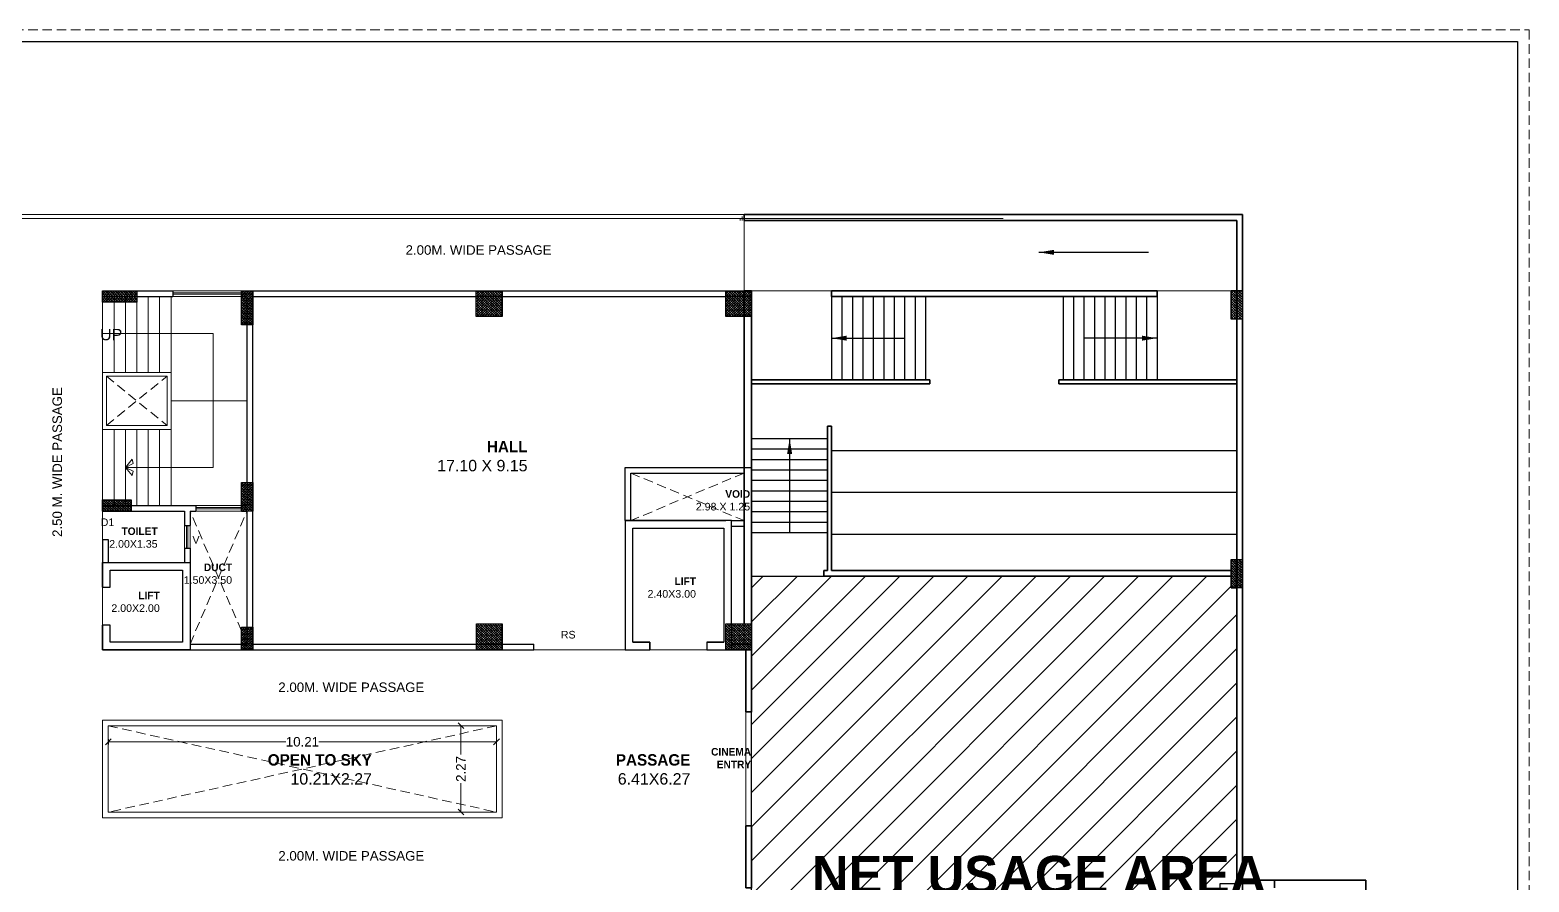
# Model space of a CAD drawing. Header units: feet. Extents: x 1354 to 2117, y 994 to 1430.
# Drawn here: x 1806.27 to 1845.72, y 1037.14 to 1059.56 of the extents above; entities that cross this region are included whole.
import ezdxf

# ---------------------------------------------------------------- set-up
doc = ezdxf.new("R2010")
doc.units = ezdxf.units.FT
doc.linetypes.add('DASHED2', pattern=[0.375, 0.25, -0.125])
doc.linetypes.add('HIDDEN', pattern=[0.375, 0.25, -0.125])
for name, color, linetype, lineweight in [('COLUMN (DCPL)', 10, 'Continuous', 30), ('COLUMN HATCH (DCPL)', 42, 'Continuous', 5), ('DIAMENTION', 6, 'Continuous', 13), ('door', 42, 'Continuous', 9), ('Door_TMOS', 252, 'Continuous', 15), ('H', 253, 'Continuous', 5), ('Railing_TMOS', 98, 'Continuous', 9), ('RAMP_TMOS', 219, 'Continuous', 20), ('stair', 22, 'Continuous', 9), ('tex', 7, 'Continuous', 15), ('wall', 7, 'Continuous', 30), ('Wall_TMOS', 5, 'Continuous', 35), ('WI', 252, 'Continuous', 9), ('WIN', 230, 'Continuous', 9)]:
    doc.layers.add(name, color=color, linetype=linetype, lineweight=lineweight)
doc.layers.add('Layer2', color=240, linetype='Continuous')
doc.styles.add('Arial Narrow', font='arial.ttf')
doc.styles.get("Standard").update_dxf_attribs({"font": 'arial.ttf'})
doc.styles.add('STYLE1', font='arial.ttf')
doc.dimstyles.new('2_Dim_Wrk_Medium_TMOS', dxfattribs={"dimtxt": 0.18, "dimasz": 0.15, "dimexe": 0.18, "dimexo": 0.0625, "dimgap": 0.09, "dimtad": 0, "dimdec": 3, "dimzin": 0, "dimdsep": 46, "dimtxsty": 'STYLE1', "dimblk": 'OPEN90', "dimcen": 0.09, "dimclrd": 256, "dimclre": 256, "dimclrt": 256, "dimazin": 2, "dimtfac": 1, "dimtdec": 3, "dimtofl": 0, "dimtmove": 0, "dimatfit": 3, "dimfxl": 0, "dimtolj": 1, "dimtzin": 0, "dimlwd": -1, "dimlwe": -1, "dimarcsym": 0})
doc.dimstyles.new('SITE', dxfattribs={"dimtxt": 0.25, "dimasz": 0.15, "dimexe": 0.07, "dimexo": 0.07, "dimgap": 0.05, "dimtad": 0, "dimzin": 0, "dimdsep": 46, "dimtxsty": 'Arial Narrow', "dimblk": 'OBLIQUE', "dimcen": 0.09, "dimclrd": 4, "dimclre": 3, "dimclrt": 6, "dimadec": 0, "dimazin": 0, "dimtfac": 1, "dimtofl": 0, "dimtmove": 2, "dimatfit": 3, "dimfxl": 0, "dimtolj": 1, "dimtzin": 0, "dimlwd": -1, "dimlwe": -1, "dimarcsym": 0})

# ---------------------------------------------------------------- blocks, each defined once
blk = doc.blocks.new('_Open90')
at = {"color": 0, "linetype": 'ByBlock', "lineweight": -2}
for p, q in [((0, 0), (-1, 0)), ((-0.5, 0.5), (0, 0)), ((0, 0), (-0.5, -0.5))]:
    blk.add_line(p, q, dxfattribs=at)
blk = doc.blocks.new('_Oblique')
at = {"layer": 'Layer2', "color": 0, "lineweight": -2}
blk.add_line((-0.5, -0.5), (0.5, 0.5), dxfattribs=at)
blk = doc.blocks.new('*D258')
at = {"layer": 'DEFPOINTS', "color": 0}
for p in [(1817.613, 1041.25), (1818.55, 1041.25), (1818.55, 1038.978)]:
    blk.add_point(p, dxfattribs=at)
at = {"layer": 'DIAMENTION', "color": 3}
for p, q in [((1817.683, 1041.25), (1817.543, 1041.25)), ((1817.683, 1038.978), (1817.543, 1038.978))]:
    blk.add_line(p, q, dxfattribs=at)
at = {"layer": 'DIAMENTION', "color": 4}
for p, q in [((1817.613, 1041.25), (1817.613, 1040.491)), ((1817.613, 1038.978), (1817.613, 1039.737))]:
    blk.add_line(p, q, dxfattribs=at)
at = {"layer": 'DIAMENTION', "color": 4, "xscale": 0.15, "yscale": 0.15, "zscale": 0.15}
for p, rotation in [((1817.613, 1041.25), 90), ((1817.613, 1038.978), 270)]:
    blk.add_blockref('_Oblique', p, dxfattribs=dict(at, rotation=rotation))
at = {"layer": 'DIAMENTION', "color": 6, "insert": (1817.613, 1040.114), "char_height": 0.25, "attachment_point": 5, "rotation": 90, "style": 'Arial Narrow'}
blk.add_mtext('\\A1;2.27', dxfattribs=at)
blk = doc.blocks.new('*D259')
at = {"layer": 'DEFPOINTS', "color": 0}
for p in [(1808.336, 1041.25), (1818.55, 1041.25), (1818.55, 1040.828)]:
    blk.add_point(p, dxfattribs=at)
at = {"layer": 'DIAMENTION', "color": 3}
for p, q in [((1808.336, 1040.898), (1808.336, 1040.758)), ((1818.55, 1040.898), (1818.55, 1040.758))]:
    blk.add_line(p, q, dxfattribs=at)
at = {"layer": 'DIAMENTION', "color": 4}
for p, q in [((1808.336, 1040.828), (1813.007, 1040.828)), ((1818.55, 1040.828), (1813.879, 1040.828))]:
    blk.add_line(p, q, dxfattribs=at)
at = {"layer": 'DIAMENTION', "color": 4, "xscale": 0.15, "yscale": 0.15, "zscale": 0.15, "rotation": 180}
blk.add_blockref('_Oblique', (1808.336, 1040.828), dxfattribs=at)
at = {"layer": 'DIAMENTION', "color": 4, "xscale": 0.15, "yscale": 0.15, "zscale": 0.15}
blk.add_blockref('_Oblique', (1818.55, 1040.828), dxfattribs=at)
at = {"layer": 'DIAMENTION', "color": 6, "insert": (1813.443, 1040.828), "char_height": 0.25, "attachment_point": 5, "style": 'Arial Narrow'}
blk.add_mtext('\\A1;10.21', dxfattribs=at)

msp = doc.modelspace()

# ---------------------------------------------------------------- hatches: boundary and pattern name
h = msp.add_hatch()
h.set_pattern_fill('ANSI31', color=256, scale=0.2)
h.paths.add_polyline_path([(1825.2642, 1045.1848), (1837.8842, 1045.1848), (1837.8842, 1044.879), (1838.0342, 1044.879), (1838.0342, 1037.0936), (1837.5836, 1037.0936), (1837.5836, 1036.6433), (1838.0342, 1036.6433), (1838.0342, 1034.6409), (1834.093, 1034.6409), (1834.093, 994.7213), (1825.1432, 994.7213), (1825.1432, 1027.5275), (1825.2642, 1027.5275)])
at = {"layer": 'COLUMN HATCH (DCPL)'}
h = msp.add_hatch(dxfattribs=at)
h.set_pattern_fill('SACNCR', color=256, scale=0.5, angle=90, style=0)
h.set_pattern_definition([(135, (7902.50748, 720.808886), (-0.03314563037, -0.03314563037), []), (135, (7902.50748, 720.84203), (-0.03314563037, -0.03314563037), [0, -0.046875])])
h.paths.add_polyline_path([(1808.1856, 1052.3992), (1808.1856, 1052.6992), (1809.0856, 1052.6992), (1809.0856, 1052.3992)], flags=0)
h = msp.add_hatch(dxfattribs=at)
h.set_pattern_fill('SACNCR', color=256, scale=0.5, angle=90, style=0)
h.set_pattern_definition([(135, (7902.05748, 720.508886), (-0.03314563037, -0.03314563037), []), (135, (7902.05748, 720.54203), (-0.03314563037, -0.03314563037), [0, -0.046875])])
h.paths.add_polyline_path([(1812.1356, 1051.7992), (1811.8356, 1051.7992), (1811.8356, 1052.6992), (1812.1356, 1052.6992)], flags=0)
h = msp.add_hatch(dxfattribs=at)
h.set_pattern_fill('SACNCR', color=256, scale=0.5, angle=90, style=0)
h.set_pattern_definition([(135, (7902.13178, 720.618886), (-0.03314563037, -0.03314563037), []), (135, (7902.13178, 720.65203), (-0.03314563037, -0.03314563037), [0, -0.046875])])
h.paths.add_polyline_path([(1818.0185, 1052.0192), (1818.0185, 1052.6992), (1818.6985, 1052.6992), (1818.6985, 1052.0192)], flags=0)
h = msp.add_hatch(dxfattribs=at)
h.set_pattern_fill('SACNCR', color=256, scale=0.5, angle=90, style=0)
h.set_pattern_definition([(135, (7902.397483, 720.618886), (-0.03314563037, -0.03314563037), []), (135, (7902.397483, 720.65203), (-0.03314563037, -0.03314563037), [0, -0.046875])])
h.paths.add_polyline_path([(1824.5842, 1052.0192), (1824.5842, 1052.6992), (1825.2642, 1052.6992), (1825.2642, 1052.0192)], flags=0)
h = msp.add_hatch(dxfattribs=at)
h.set_pattern_fill('SACNCR', color=256, scale=0.5, angle=90, style=0)
h.set_pattern_definition([(135, (7902.057483, 720.588714), (-0.03314563037, -0.03314563037), []), (135, (7902.057483, 720.62186), (-0.03314563037, -0.03314563037), [0, -0.046875])])
h.paths.add_polyline_path([(1838.1842, 1051.954), (1837.8842, 1051.954), (1837.8842, 1052.704), (1838.1842, 1052.704)], flags=0)
h = msp.add_hatch(dxfattribs=at)
h.set_pattern_fill('SACNCR', color=256, scale=0.5, angle=90, style=0)
h.set_pattern_definition([(135, (7902.05748, 721.183886), (-0.03314563037, -0.03314563037), []), (135, (7902.05748, 721.21703), (-0.03314563037, -0.03314563037), [0, -0.046875])])
h.paths.add_polyline_path([(1812.1356, 1046.8992), (1811.8356, 1046.8992), (1811.8356, 1047.6492), (1812.1356, 1047.6492)], flags=0)
h = msp.add_hatch(dxfattribs=at)
h.set_pattern_fill('SACNCR', color=256, scale=0.5, angle=90, style=0)
h.set_pattern_definition([(135, (7902.43248, 720.958886), (-0.03314563037, -0.03314563037), []), (135, (7902.43248, 720.99203), (-0.03314563037, -0.03314563037), [0, -0.046875])])
h.paths.add_polyline_path([(1808.1856, 1046.8992), (1808.1856, 1047.1992), (1808.9356, 1047.1992), (1808.9356, 1046.8992)], flags=0)
h = msp.add_hatch(dxfattribs=at)
h.set_pattern_fill('SACNCR', color=256, scale=0.5, angle=90, style=0)
h.set_pattern_definition([(135, (7902.057483, 720.813714), (-0.03314563037, -0.03314563037), []), (135, (7902.057483, 720.84686), (-0.03314563037, -0.03314563037), [0, -0.046875])])
h.paths.add_polyline_path([(1838.1842, 1044.879), (1837.8842, 1044.879), (1837.8842, 1045.629), (1838.1842, 1045.629)], flags=0)
h = msp.add_hatch(dxfattribs=at)
h.set_pattern_fill('SACNCR', color=256, scale=0.5, angle=90, style=0)
h.set_pattern_definition([(135, (7902.05748, 721.108886), (-0.03314563037, -0.03314563037), []), (135, (7902.05748, 721.14203), (-0.03314563037, -0.03314563037), [0, -0.046875])])
h.paths.add_polyline_path([(1812.1356, 1043.2492), (1811.8356, 1043.2492), (1811.8356, 1043.8492), (1812.1356, 1043.8492)], flags=0)
h = msp.add_hatch(dxfattribs=at)
h.set_pattern_fill('SACNCR', color=256, scale=0.5, angle=90, style=0)
h.set_pattern_definition([(135, (7902.133186, 721.148886), (-0.03314563037, -0.03314563037), []), (135, (7902.133186, 721.18203), (-0.03314563037, -0.03314563037), [0, -0.046875])])
h.paths.add_polyline_path([(1818.0199, 1043.2492), (1818.0199, 1043.9292), (1818.6999, 1043.9292), (1818.6999, 1043.2492)], flags=0)
h = msp.add_hatch(dxfattribs=at)
h.set_pattern_fill('SACNCR', color=256, scale=0.5, angle=90, style=0)
h.set_pattern_definition([(135, (7902.397483, 721.148886), (-0.03314563037, -0.03314563037), []), (135, (7902.397483, 721.18203), (-0.03314563037, -0.03314563037), [0, -0.046875])])
h.paths.add_polyline_path([(1824.5842, 1043.2492), (1824.5842, 1043.9292), (1825.2642, 1043.9292), (1825.2642, 1043.2492)], flags=0)

# ---------------------------------------------------------------- linework, layer by layer
at = {"color": 116}
for p, q in [((1827.3642, 1052.5498), (1827.3642, 1050.3498)), ((1827.6392, 1052.5498), (1827.6392, 1050.3498)), ((1827.9142, 1052.5498), (1827.9142, 1050.3498)), ((1828.1892, 1052.5498), (1828.1892, 1050.3498)), ((1828.4642, 1052.5498), (1828.4642, 1050.3498)), ((1828.7392, 1052.5498), (1828.7392, 1050.3498)), ((1829.0142, 1052.5498), (1829.0142, 1050.3498)), ((1829.2892, 1052.5498), (1829.2892, 1050.3498)), ((1829.5642, 1052.5498), (1829.5642, 1050.3498)), ((1829.8392, 1052.5498), (1829.8392, 1050.3498)), ((1833.4592, 1052.5498), (1833.4592, 1050.3498)), ((1833.7342, 1052.5498), (1833.7342, 1050.3498)), ((1834.0092, 1052.5498), (1834.0092, 1050.3498)), ((1834.2842, 1052.5498), (1834.2842, 1050.3498)), ((1834.5592, 1052.5498), (1834.5592, 1050.3498)), ((1834.8342, 1052.5498), (1834.8342, 1050.3498)), ((1835.1092, 1052.5498), (1835.1092, 1050.3498)), ((1835.3842, 1052.5498), (1835.3842, 1050.3498)), ((1835.6592, 1052.5498), (1835.6592, 1050.3498)), ((1835.9342, 1052.5498), (1835.9342, 1050.3498)), ((1827.2642, 1048.8024), (1825.2642, 1048.8024)), ((1827.2642, 1048.5274), (1825.2642, 1048.5274)), ((1827.2642, 1048.2524), (1825.2642, 1048.2524)), ((1838.0342, 1048.4848), (1827.3642, 1048.4848)), ((1827.2642, 1047.9774), (1825.2642, 1047.9774)), ((1827.2642, 1047.7024), (1825.2642, 1047.7024)), ((1827.2642, 1047.4274), (1825.2642, 1047.4274)), ((1838.0342, 1047.3848), (1827.3642, 1047.3848)), ((1827.2642, 1047.1524), (1825.2642, 1047.1524)), ((1827.2642, 1046.8774), (1825.2642, 1046.8774)), ((1827.2642, 1046.6024), (1825.2642, 1046.6024)), ((1827.2642, 1046.3274), (1825.2642, 1046.3274)), ((1838.0342, 1046.2848), (1827.3642, 1046.2848))]:
    msp.add_line(p, q, dxfattribs=at)
msp.add_lwpolyline([(1825.2642, 1045.1848), (1837.8842, 1045.1848), (1837.8842, 1044.879), (1838.0342, 1044.879), (1838.0342, 1037.0936), (1837.5836, 1037.0936), (1837.5836, 1036.6433), (1838.0342, 1036.6433), (1838.0342, 1034.6409), (1834.093, 1034.6409), (1834.093, 994.7213), (1825.1432, 994.7213), (1825.1432, 1027.5275), (1825.2642, 1027.5275), (1825.2642, 1045.1848)])
msp.add_lwpolyline([(1825.2642, 1045.1848), (1837.8842, 1045.1848), (1837.8842, 1044.879), (1838.0342, 1044.879), (1838.0342, 1037.0936), (1837.5836, 1037.0936), (1837.5836, 1036.6433), (1838.0342, 1036.6433), (1838.0342, 1034.6409), (1834.093, 1034.6409), (1834.093, 994.7213), (1825.1432, 994.7213), (1825.1432, 1027.5275), (1825.2642, 1027.5275), (1825.2642, 1045.1848)])
at = {"layer": 'COLUMN (DCPL)'}
for points in [[(1808.1856, 1052.3992), (1808.1856, 1052.6992), (1809.0856, 1052.6992), (1809.0856, 1052.3992)], [(1812.1356, 1051.7992), (1811.8356, 1051.7992), (1811.8356, 1052.6992), (1812.1356, 1052.6992)], [(1818.0185, 1052.0192), (1818.0185, 1052.6992), (1818.6985, 1052.6992), (1818.6985, 1052.0192)], [(1824.5842, 1052.0192), (1824.5842, 1052.6992), (1825.2642, 1052.6992), (1825.2642, 1052.0192)], [(1838.1842, 1051.954), (1837.8842, 1051.954), (1837.8842, 1052.704), (1838.1842, 1052.704)], [(1812.1356, 1046.8992), (1811.8356, 1046.8992), (1811.8356, 1047.6492), (1812.1356, 1047.6492)], [(1808.1856, 1046.8992), (1808.1856, 1047.1992), (1808.9356, 1047.1992), (1808.9356, 1046.8992)], [(1838.1842, 1044.879), (1837.8842, 1044.879), (1837.8842, 1045.629), (1838.1842, 1045.629)], [(1812.1356, 1043.2492), (1811.8356, 1043.2492), (1811.8356, 1043.8492), (1812.1356, 1043.8492)], [(1818.0199, 1043.2492), (1818.0199, 1043.9292), (1818.6999, 1043.9292), (1818.6999, 1043.2492)], [(1824.5842, 1043.2492), (1824.5842, 1043.9292), (1825.2642, 1043.9292), (1825.2642, 1043.2492)]]:
    msp.add_lwpolyline(points, close=True, dxfattribs=at)
for points in [[(1822.5842, 1043.4498), (1822.1342, 1043.4498), (1822.1342, 1046.4498), (1824.5342, 1046.4504), (1824.5342, 1043.4498), (1824.0842, 1043.4498), (1824.0842, 1043.2498), (1824.7342, 1043.2498), (1824.7342, 1046.6498), (1821.9342, 1046.6498), (1821.9342, 1043.2498), (1822.5842, 1043.2498), (1822.5842, 1043.4498)], [(1808.1856, 1044.8992), (1808.1856, 1045.5492), (1810.4856, 1045.5492), (1810.4856, 1043.2492), (1808.1856, 1043.2492), (1808.1856, 1043.8992)], [(1808.1856, 1044.8998), (1808.3856, 1044.8998), (1808.3856, 1045.3492), (1810.2856, 1045.3492), (1810.2856, 1043.4492), (1808.3856, 1043.4492), (1808.3856, 1043.8998), (1808.1856, 1043.8998)]]:
    msp.add_lwpolyline(points, dxfattribs=at)
at = {"layer": 'DIAMENTION', "linetype": 'DASHED2'}
for p, q in [((1808.2856, 1050.4498), (1809.8856, 1049.1498)), ((1808.2856, 1049.1498), (1809.8856, 1050.4498))]:
    msp.add_line(p, q, dxfattribs=at)
at = {"layer": 'door'}
for p, q in [((1825.0642, 1054.5498), (1825.0642, 1052.6998)), ((1827.3642, 1052.6998), (1825.2642, 1052.6992)), ((1835.9342, 1052.6998), (1837.8842, 1052.6998)), ((1827.1642, 1045.1848), (1825.2642, 1045.1848))]:
    msp.add_line(p, q, dxfattribs=at)
at = {"layer": 'Door_TMOS'}
msp.add_line((1825.1142, 1041.614), (1825.1142, 1038.614), dxfattribs=at)
at = {"layer": 'H', "linetype": 'HIDDEN'}
msp.add_lwpolyline([(1764.2261, 1059.5595), (1845.7211, 1059.5595), (1845.7211, 994.1591), (1764.2261, 994.1591)], close=True, dxfattribs=at)
at = {"layer": 'Railing_TMOS'}
for p, q in [((1824.9642, 1054.5498), (1824.9642, 1054.5998)), ((1825.0142, 1054.5498), (1825.0142, 1054.6498)), ((1825.0642, 1054.5498), (1825.0642, 1054.6998))]:
    msp.add_line(p, q, dxfattribs=at)
at = {"layer": 'RAMP_TMOS', "color": 254}
msp.add_line((1832.0342, 1052.6998), (1835.9342, 1052.6998), dxfattribs=at)
at = {"layer": 'stair'}
for p, q in [((1808.1856, 1052.5498), (1808.1856, 1050.4498)), ((1808.4856, 1052.5498), (1808.4856, 1050.5498)), ((1808.7856, 1052.5498), (1808.7856, 1050.5498)), ((1809.0856, 1052.5498), (1809.0856, 1050.5498)), ((1809.3856, 1052.5498), (1809.3856, 1050.5498)), ((1809.6856, 1052.5498), (1809.6856, 1050.5498)), ((1809.9856, 1052.5498), (1809.9856, 1050.5498)), ((1808.1856, 1050.5498), (1809.9856, 1050.5498)), ((1809.9856, 1050.5498), (1809.9856, 1049.0498)), ((1808.1856, 1049.0498), (1808.1856, 1050.4498)), ((1808.2856, 1050.4498), (1809.8856, 1050.4498)), ((1808.2856, 1049.1498), (1808.2856, 1050.4498)), ((1809.8856, 1050.4498), (1809.8856, 1049.1498)), ((1809.9856, 1049.7998), (1811.9856, 1049.7998)), ((1808.1856, 1049.0498), (1809.9856, 1049.0498)), ((1808.1856, 1049.0498), (1808.1856, 1047.0498)), ((1808.2856, 1049.1498), (1809.8856, 1049.1498)), ((1808.4856, 1049.0498), (1808.4856, 1047.0498)), ((1808.7856, 1049.0498), (1808.7856, 1047.0498)), ((1809.0856, 1049.0498), (1809.0856, 1047.0498)), ((1809.3856, 1049.0498), (1809.3856, 1047.0498)), ((1809.6856, 1049.0498), (1809.6856, 1047.0498)), ((1809.9856, 1049.0498), (1809.9856, 1047.0498))]:
    msp.add_line(p, q, dxfattribs=at)
for points in [[(1808.7856, 1048.0498), (1811.0942, 1048.0498), (1811.0942, 1051.5706), (1808.1856, 1051.5706)], [(1808.7856, 1048.0498), (1808.9644, 1048.2671), (1808.9906, 1048.1494), (1808.7856, 1048.0498)], [(1808.7856, 1048.0498), (1808.9644, 1047.8326), (1808.9906, 1047.9502), (1808.7856, 1048.0498)]]:
    msp.add_lwpolyline(points, dxfattribs=at)
at = {"layer": 'wall'}
for p, q in [((1808.1856, 1052.6998), (1810.0356, 1052.6998)), ((1808.1856, 1052.5498), (1808.1856, 1052.6998)), ((1808.1856, 1052.5498), (1810.0356, 1052.5498)), ((1810.0356, 1052.6998), (1810.0356, 1052.5498)), ((1811.8356, 1052.6998), (1825.2642, 1052.6998)), ((1811.8356, 1052.6998), (1811.8356, 1052.5498)), ((1811.8356, 1052.5498), (1811.9856, 1052.5498)), ((1811.9856, 1047.0498), (1811.9856, 1052.5498)), ((1812.1356, 1052.5498), (1812.4349, 1052.5498)), ((1812.1356, 1052.5498), (1825.2642, 1052.5498)), ((1812.1356, 1043.3998), (1812.1356, 1052.5498)), ((1811.9842, 1048.0498), (1811.9856, 1048.0498)), ((1811.9842, 1047.8998), (1811.9856, 1047.8998)), ((1808.1856, 1047.0498), (1810.6356, 1047.0498)), ((1808.1856, 1047.0498), (1808.1856, 1046.8998)), ((1810.6356, 1047.0498), (1810.6356, 1046.8998)), ((1811.8356, 1047.0498), (1811.9856, 1047.0498)), ((1811.8356, 1047.0498), (1811.8356, 1046.8998)), ((1808.1856, 1046.8998), (1810.3356, 1046.8998)), ((1810.3356, 1046.8998), (1810.3356, 1046.5248)), ((1810.4856, 1046.8998), (1810.6356, 1046.8998)), ((1810.4856, 1046.8998), (1810.4856, 1046.5248)), ((1811.8356, 1046.8998), (1811.9856, 1046.8998)), ((1811.9856, 1043.3998), (1811.9856, 1046.8998)), ((1821.9342, 1046.6498), (1824.5842, 1046.6498)), ((1824.7342, 1046.6498), (1825.0642, 1046.6498)), ((1808.1856, 1046.1498), (1808.3356, 1046.1498)), ((1808.1856, 1046.1498), (1808.1856, 1044.8998)), ((1808.3356, 1046.1498), (1808.3356, 1045.5498)), ((1810.3356, 1046.5248), (1810.4856, 1046.5248)), ((1822.1342, 1046.4498), (1824.5342, 1046.4498)), ((1824.7342, 1046.4998), (1825.0642, 1046.4998)), ((1810.3356, 1045.9248), (1810.3356, 1045.5498)), ((1810.3356, 1045.9248), (1810.4856, 1045.9248)), ((1810.4856, 1045.9248), (1810.4856, 1043.3998)), ((1808.3356, 1045.5498), (1810.3356, 1045.5498)), ((1808.1856, 1043.8998), (1808.1856, 1043.2498)), ((1810.4856, 1043.3998), (1811.9856, 1043.3998)), ((1812.1356, 1043.3998), (1819.5342, 1043.3998)), ((1819.5342, 1043.2498), (1819.5342, 1043.3998)), ((1822.1342, 1043.4498), (1822.5842, 1043.4498)), ((1822.5842, 1043.4498), (1822.5842, 1043.2498)), ((1824.0842, 1043.4498), (1824.5342, 1043.4498)), ((1824.0842, 1043.4498), (1824.0842, 1043.2498)), ((1824.7342, 1043.3998), (1825.2642, 1043.3998)), ((1808.1856, 1043.2498), (1811.9856, 1043.2498)), ((1811.9856, 1043.2498), (1819.5342, 1043.2498)), ((1824.0842, 1043.2498), (1824.7342, 1043.2498)), ((1824.5842, 1043.2498), (1825.2642, 1043.2498))]:
    msp.add_line(p, q, dxfattribs=at)
at = {"layer": 'wall', "color": 6}
msp.add_line((1808.1856, 1047.0498), (1808.1856, 1046.8998), dxfattribs=at)
at = {"layer": 'wall'}
msp.add_lwpolyline([(1764.5261, 1059.2595), (1845.4211, 1059.2595), (1845.4211, 994.4591), (1764.5261, 994.4591)], close=True, dxfattribs=at)
for points in [[(1821.9342, 1046.6498), (1821.9342, 1048.0498), (1825.2642, 1048.0498), (1825.2642, 1046.6498)], [(1822.0842, 1046.6498), (1822.0842, 1047.8998), (1825.0642, 1047.8998), (1825.0642, 1046.6498)]]:
    msp.add_lwpolyline(points, dxfattribs=at)
at = {"layer": 'Wall_TMOS'}
for p, q in [((1838.1842, 1054.6998), (1825.0642, 1054.6998)), ((1825.0642, 1054.5498), (1825.0642, 1054.6998)), ((1838.0342, 1054.5498), (1825.0642, 1054.5498)), ((1838.0342, 1034.6409), (1838.0342, 1054.5498)), ((1838.1842, 1034.4409), (1838.1842, 1054.6998)), ((1825.0642, 1043.9292), (1825.0642, 1052.6998)), ((1825.0642, 1052.6998), (1825.2642, 1052.6998)), ((1825.2642, 1046.8774), (1825.2642, 1052.6998)), ((1825.2642, 1051.0498), (1825.2642, 1052.5498)), ((1835.9342, 1052.6998), (1827.3642, 1052.6998)), ((1827.3642, 1052.5498), (1827.3642, 1052.6998)), ((1835.9342, 1052.5498), (1827.3642, 1052.5498)), ((1835.9342, 1052.5498), (1835.9342, 1052.6998)), ((1838.0342, 1045.3998), (1838.0342, 1052.6998)), ((1838.1842, 1037.1848), (1838.1842, 1052.6998)), ((1825.2642, 1043.9292), (1825.2642, 1050.8998)), ((1829.9509, 1050.3498), (1825.2642, 1050.3498)), ((1829.9509, 1050.2498), (1825.2642, 1050.2498)), ((1829.9509, 1050.3498), (1829.9509, 1050.2498)), ((1833.3475, 1050.3498), (1838.0342, 1050.3498)), ((1833.3475, 1050.3498), (1833.3475, 1050.2498)), ((1833.3475, 1050.2498), (1838.0342, 1050.2498)), ((1838.0342, 1050.3498), (1837.8342, 1050.3498)), ((1838.0342, 1050.2498), (1837.8342, 1050.2498)), ((1827.3642, 1049.1312), (1827.2642, 1049.1312)), ((1827.2642, 1049.1312), (1827.2642, 1045.3348)), ((1827.3642, 1049.1312), (1827.3642, 1045.3348)), ((1837.8842, 1045.3348), (1827.3642, 1045.3348)), ((1838.0342, 1041.7498), (1838.0342, 1045.2498)), ((1838.0342, 1037.1848), (1838.0342, 1041.5998)), ((1839.0272, 1037.1854), (1838.1842, 1037.1854)), ((1839.2272, 1037.1854), (1839.0272, 1037.1854)), ((1839.0272, 1037.1854), (1839.0272, 1036.9854)), ((1841.4272, 1037.1854), (1839.2272, 1037.1854)), ((1841.4272, 1034.7854), (1841.4272, 1037.1854))]:
    msp.add_line(p, q, dxfattribs=at)
for points in [[(1837.8842, 1045.1848), (1827.1642, 1045.1848), (1827.1642, 1045.3348), (1827.2642, 1045.3348)], [(1825.2642, 1043.2498), (1825.2642, 1041.614), (1825.1142, 1041.614), (1825.1142, 1043.2498), (1825.2642, 1043.2498)], [(1825.1142, 1036.9824), (1825.1142, 1038.614), (1825.2642, 1038.614), (1825.2642, 1036.9824), (1825.1142, 1036.9824)]]:
    msp.add_lwpolyline(points, dxfattribs=at)
at = {"layer": 'WI', "linetype": 'DASHED2'}
for p, q in [((1822.0842, 1047.8998), (1825.0642, 1046.6498)), ((1825.0642, 1047.8998), (1822.0842, 1046.6498)), ((1811.9856, 1043.3998), (1810.4856, 1046.8998)), ((1810.4856, 1043.3998), (1811.9856, 1046.8998)), ((1808.3356, 1041.2498), (1818.5499, 1038.9781)), ((1818.5499, 1041.2498), (1808.3356, 1038.9781))]:
    msp.add_line(p, q, dxfattribs=at)
at = {"layer": 'WIN'}
for p, q in [((1788.2856, 1054.6998), (1832.0342, 1054.6998)), ((1788.4356, 1054.5998), (1831.8842, 1054.5998)), ((1810.0356, 1052.6998), (1811.8356, 1052.6998)), ((1810.0356, 1052.6398), (1811.8356, 1052.6398)), ((1810.0356, 1052.6098), (1811.8356, 1052.6098)), ((1810.0356, 1052.5498), (1811.8356, 1052.5498)), ((1810.6356, 1047.0498), (1811.8356, 1047.0498)), ((1810.6356, 1046.9898), (1811.8356, 1046.9898)), ((1810.6356, 1046.9598), (1811.8356, 1046.9598)), ((1808.1856, 1046.1498), (1808.1856, 1046.8998)), ((1810.6356, 1046.8998), (1811.8356, 1046.8998)), ((1810.3356, 1045.9248), (1810.3356, 1046.5248)), ((1810.3956, 1045.9248), (1810.3956, 1046.5248)), ((1810.4256, 1045.9248), (1810.4256, 1046.5248)), ((1810.4856, 1045.9248), (1810.4856, 1046.5248)), ((1808.1856, 1044.8998), (1808.1856, 1043.8998)), ((1819.5342, 1043.2498), (1821.9342, 1043.2498)), ((1822.5842, 1043.2498), (1824.0842, 1043.2498)), ((1808.1856, 1041.3998), (1818.6999, 1041.3998)), ((1808.1856, 1041.3998), (1808.1856, 1038.8281)), ((1808.3356, 1041.2498), (1818.5499, 1041.2498)), ((1808.3356, 1041.2498), (1808.3356, 1038.9781)), ((1818.5499, 1038.9781), (1818.5499, 1041.2498)), ((1818.6999, 1041.3998), (1818.6999, 1038.8281)), ((1818.6999, 1038.8281), (1808.1856, 1038.8281)), ((1818.5499, 1038.9781), (1808.3356, 1038.9781))]:
    msp.add_line(p, q, dxfattribs=at)

# ---------------------------------------------------------------- texts
at = {"layer": 'tex', "attachment_point": 9}
for s, insert, char_height, width in [('2.00M. WIDE PASSAGE', (1819.9997, 1053.6414), 0.25, 6.383345), ('UP', (1808.7026, 1051.3902), 0.3, 1.603754), ('{\\fCentury Gothic|b1|i0|c0|p34;\\W2.54744; }{\\fCentury Gothic|b1|i0|c0|p34;HALL}\\P17.10 X 9.15', (1819.367, 1047.9422), 0.3, 3.048086), ('{\\fCentury Gothic|b1|i0|c0|p34;VOID}\\P2.98 X 1.25', (1825.225, 1046.9142), 0.2, 3.15905), ('D1', (1808.4921, 1046.5068), 0.2, 0.27083), ('{\\fCentury Gothic|b1|i0|c0|p34;\\W6.07672; }{\\fCentury Gothic|b1|i0|c0|p34;TOILET}\\P{\\fArial|b0|i0|c0|p34;\\W3.14757; }2.00X1.35', (1809.6325, 1045.9337), 0.2, 0.749532), ('V', (1810.7352, 1046.0423), 0.2, 0.27083), ('{\\fCentury Gothic|b1|i0|c0|p34;\\W6.31388; }{\\fCentury Gothic|b1|i0|c0|p34;DUCT}\\P{\\fArial|b0|i0|c0|p34;\\W2.70381; }1.50X3.50', (1811.5925, 1044.984), 0.2, 0.749532), ('{\\fCentury Gothic|b1|i0|c0|p34;\\W8.24504; }{\\fCentury Gothic|b1|i0|c0|p34;LIFT}\\P{\\fArial|b0|i0|c0|p34;\\W3.13351; }2.40X3.00', (1823.7997, 1044.6188), 0.2, 0.749532), ('{\\fCentury Gothic|b1|i0|c0|p34;\\W8.24504; }{\\fCentury Gothic|b1|i0|c0|p34;LIFT}\\P{\\fArial|b0|i0|c0|p34;\\W3.13351; }2.00X2.00', (1809.689, 1044.244), 0.2, 0.749532), ('RS', (1820.6323, 1043.5447), 0.2, 0.27083), ('2.00M. WIDE PASSAGE', (1816.6511, 1042.1362), 0.25, 6.383345), ('{\\fCentury Gothic|b1|i0|c0|p34;CINEMA }\\P{\\fCentury Gothic|b1|i0|c0|p34;ENTRY}', (1825.2521, 1040.1332), 0.2, 1.45855), ('{\\fCentury Gothic|b1|i0|c0|p34;OPEN TO SKY}\\P10.21X2.27', (1815.2727, 1039.699), 0.3, 3.15905), ('{\\fCentury Gothic|b1|i0|c0|p34;PASSAGE}\\P6.41X6.27', (1823.6527, 1039.699), 0.3, 3.15905), ('2.00M. WIDE PASSAGE', (1816.6511, 1037.7002), 0.25, 6.383345), ('{\\fCentury Gothic|b1|i0|c0|p34;NET USAGE AREA }\\P{\\fCentury Gothic|b1|i0|c0|p34;15893 SQ FT }', (1838.81, 1034.8733), 1, 14.957569)]:
    msp.add_mtext(s, dxfattribs=dict(at, insert=insert, char_height=char_height, width=width))
at = {"layer": 'tex', "insert": (1807.1191, 1050.159), "char_height": 0.25, "width": 6.165468, "attachment_point": 9, "rotation": 90}
msp.add_mtext('2.50 M. WIDE PASSAGE', dxfattribs=at)

# ---------------------------------------------------------------- dimensions: what is measured, and where the dimension line sits
at = {"layer": 'DIAMENTION'}
dim = msp.add_linear_dim(base=(1818.5499, 1040.8283), p1=(1808.3356, 1041.2498), p2=(1818.5499, 1041.2498), dimstyle='SITE', dxfattribs=at)
dim.commit()
dim.dimension.update_dxf_attribs({"geometry": '*D259', "text_midpoint": (1813.4428, 1040.8283)})
at = {"layer": 'DIAMENTION', "color": 1}
dim = msp.add_linear_dim(base=(1817.6126, 1041.2498), p1=(1818.5499, 1038.9781), p2=(1818.5499, 1041.2498), angle=90, dimstyle='SITE', dxfattribs=at)
dim.commit()
dim.dimension.update_dxf_attribs({"geometry": '*D258', "text_midpoint": (1817.6126, 1040.114)})

# ---------------------------------------------------------------- leaders
at = {"layer": 'Layer2'}
for points, override in [([(1832.8237, 1053.7088), (1835.7081, 1053.7088)], {"dimasz": 0.4, "dimfxl": 0.125}), ([(1827.3642, 1051.4498), (1829.2892, 1051.4498)], {"dimasz": 0.4, "dimgap": 0.09, "dimtad": 0, "dimfxl": 0.125}), ([(1835.9342, 1051.4498), (1834.0092, 1051.4498)], {"dimasz": 0.4, "dimfxl": 0.125}), ([(1826.2642, 1048.8024), (1826.2642, 1046.3294)], {"dimasz": 0.4, "dimfxl": 0.125})]:
    msp.add_leader(points, dimstyle='2_Dim_Wrk_Medium_TMOS', override=override, dxfattribs=at)

doc.saveas('drawing.dxf')
